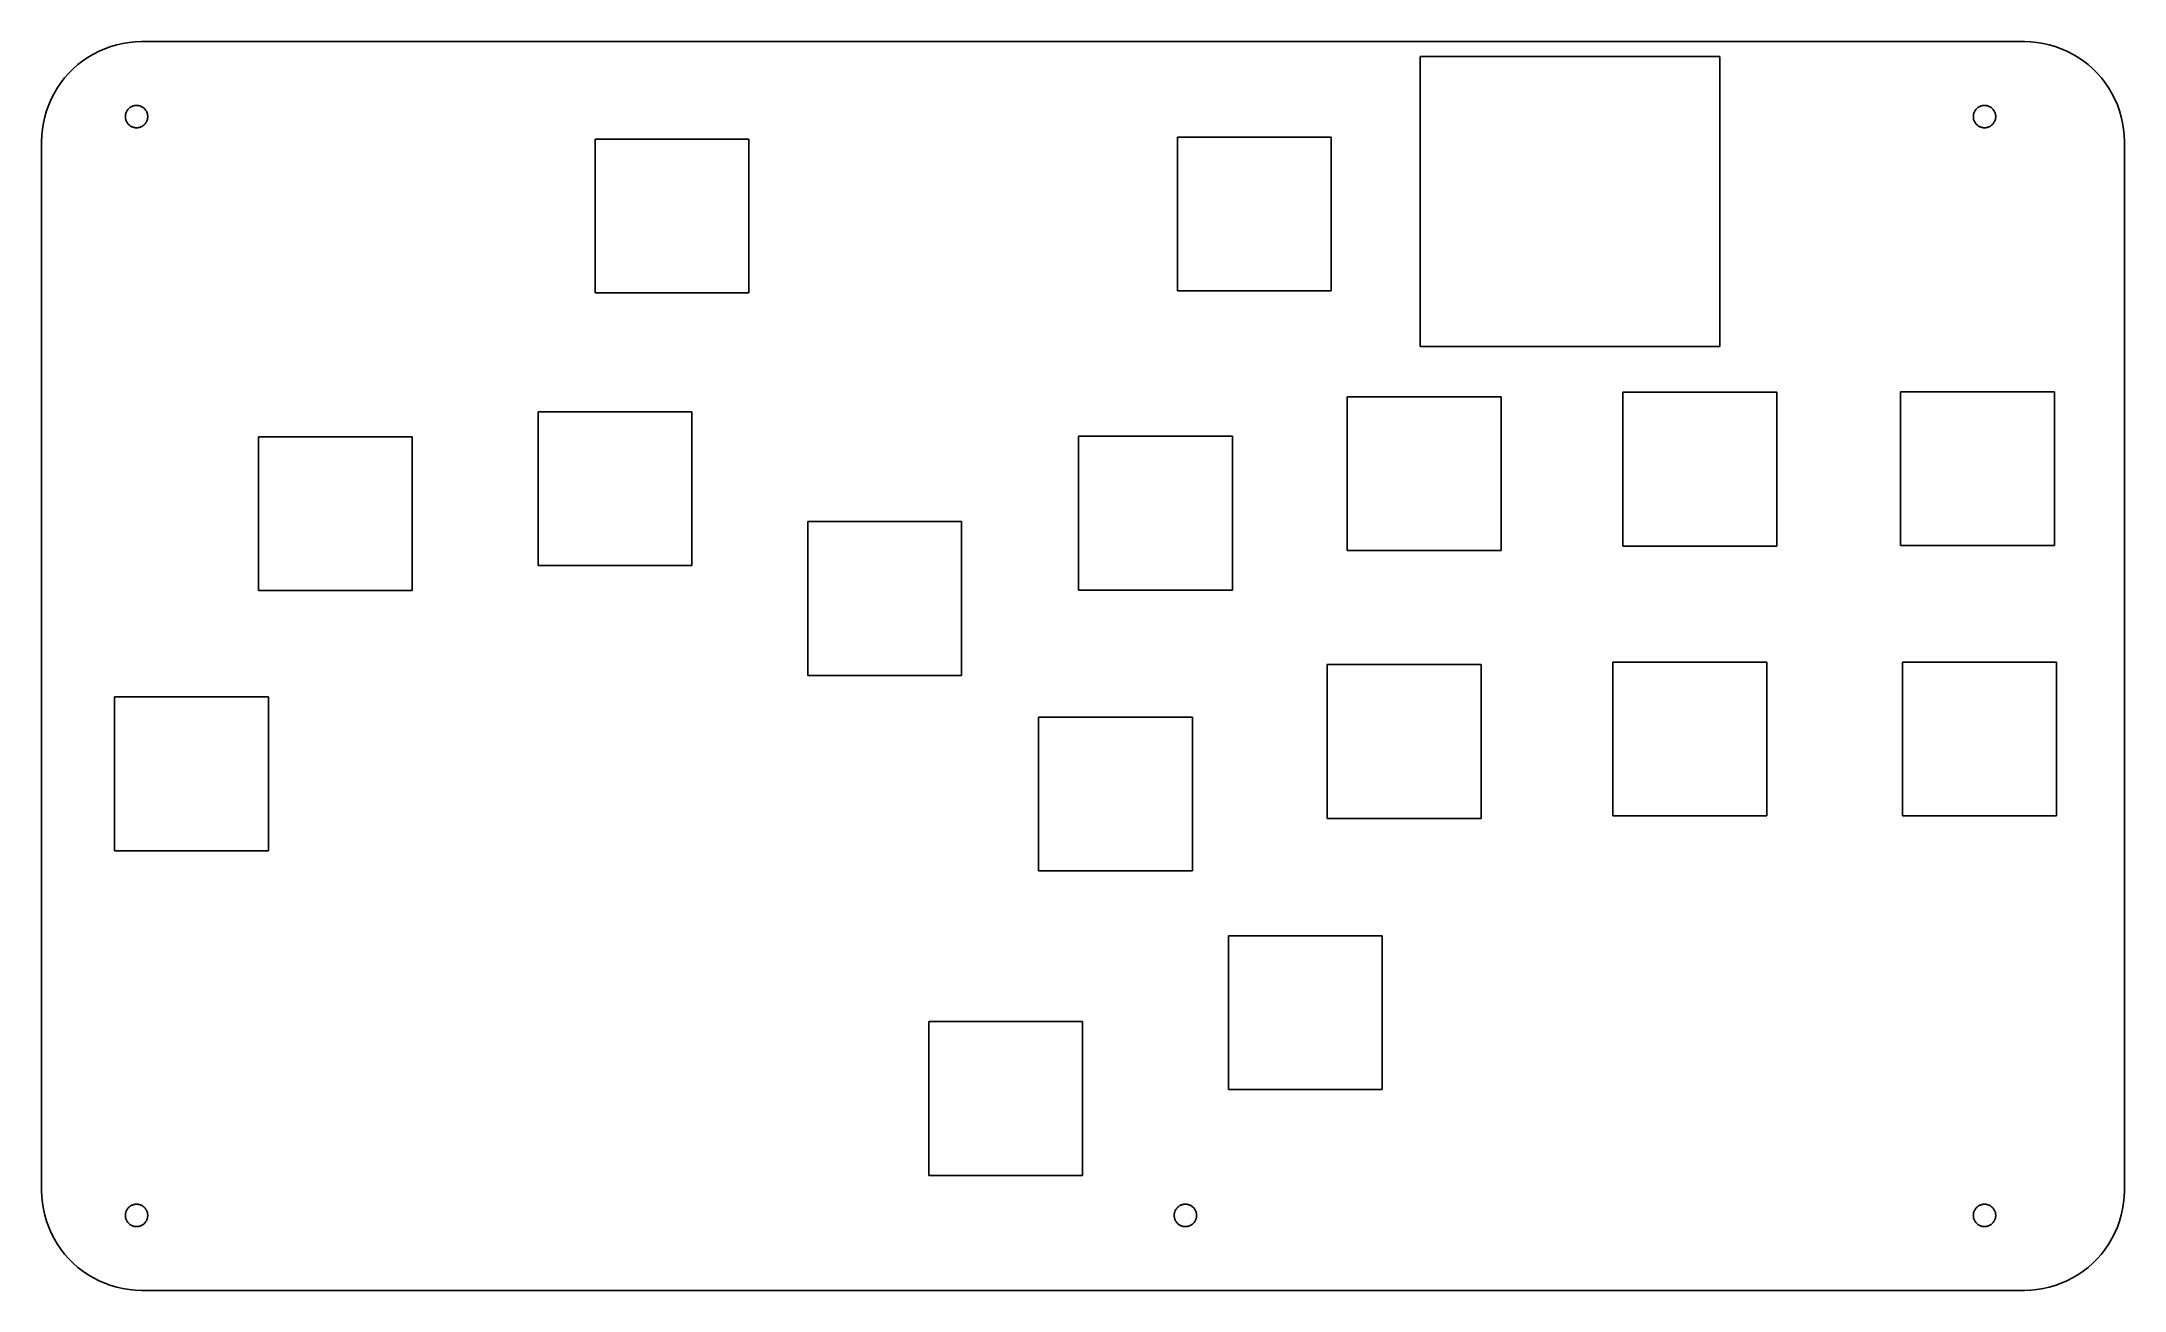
# Model space of a CAD drawing. Header units: metres. Extents: x 0 to 208, y 0 to 125.
import ezdxf

# ---------------------------------------------------------------- set-up
doc = ezdxf.new("R2010")
doc.units = ezdxf.units.M

msp = doc.modelspace()

# ---------------------------------------------------------------- linework, layer by layer
for p, q in [((4.12215, 123.09), (3.62576, 122.705)), ((4.64174, 123.443), (4.12215, 123.09)), ((5.18246, 123.763), (4.64174, 123.443)), ((5.7422, 124.048), (5.18246, 123.763)), ((6.31876, 124.298), (5.7422, 124.048)), ((6.90984, 124.511), (6.31876, 124.298)), ((7.51311, 124.686), (6.90984, 124.511)), ((8.12619, 124.823), (7.51311, 124.686)), ((8.74667, 124.921), (8.12619, 124.823)), ((9.3721, 124.98), (8.74667, 124.921)), ((10, 125), (9.3721, 124.98)), ((198.5, 125), (10, 125)), ((138, 94.5), (138, 123.5)), ((138, 123.5), (168, 123.5)), ((168, 123.5), (168, 94.5)), ((199.128, 124.98), (198.5, 125)), ((199.753, 124.921), (199.128, 124.98)), ((200.374, 124.823), (199.753, 124.921)), ((200.987, 124.686), (200.374, 124.823)), ((201.59, 124.511), (200.987, 124.686)), ((202.181, 124.298), (201.59, 124.511)), ((202.758, 124.048), (202.181, 124.298)), ((203.318, 123.763), (202.758, 124.048)), ((203.858, 123.443), (203.318, 123.763)), ((204.378, 123.09), (203.858, 123.443)), ((204.874, 122.705), (204.378, 123.09)), ((2.29486, 121.374), (1.90984, 120.878)), ((2.71031, 121.845), (2.29486, 121.374)), ((3.15453, 122.29), (2.71031, 121.845)), ((3.62576, 122.705), (3.15453, 122.29)), ((205.345, 122.29), (204.874, 122.705)), ((205.79, 121.845), (205.345, 122.29)), ((206.205, 121.374), (205.79, 121.845)), ((206.59, 120.878), (206.205, 121.374)), ((0.95174, 119.258), (0.70224, 118.681)), ((1.23694, 119.818), (0.95174, 119.258)), ((1.55672, 120.358), (1.23694, 119.818)), ((1.90984, 120.878), (1.55672, 120.358)), ((206.943, 120.358), (206.59, 120.878)), ((207.263, 119.818), (206.943, 120.358)), ((207.548, 119.258), (207.263, 119.818)), ((207.798, 118.681), (207.548, 119.258)), ((0.17712, 116.874), (0.07886, 116.253)), ((0.31416, 117.487), (0.17712, 116.874)), ((0.48944, 118.09), (0.31416, 117.487)), ((0.70224, 118.681), (0.48944, 118.09)), ((8.37999, 117.5), (8.3822, 117.57)), ((8.3822, 117.43), (8.37999, 117.5)), ((8.3822, 117.57), (8.38882, 117.64)), ((8.38882, 117.36), (8.3822, 117.43)), ((8.38882, 117.64), (8.39983, 117.71)), ((8.39983, 117.29), (8.38882, 117.36)), ((8.39983, 117.71), (8.41518, 117.779)), ((8.41518, 117.221), (8.39983, 117.29)), ((8.41518, 117.779), (8.43481, 117.846)), ((8.43481, 117.154), (8.41518, 117.221)), ((8.43481, 117.846), (8.45865, 117.912)), ((8.45865, 117.088), (8.43481, 117.154)), ((8.45865, 117.912), (8.48659, 117.977)), ((8.48659, 117.023), (8.45865, 117.088)), ((8.48659, 117.977), (8.51852, 118.04)), ((8.51852, 116.96), (8.48659, 117.023)), ((8.51852, 118.04), (8.55435, 118.1)), ((8.55435, 116.9), (8.51852, 116.96)), ((8.55435, 118.1), (8.59389, 118.158)), ((8.59389, 116.842), (8.55435, 116.9)), ((8.59389, 118.158), (8.63702, 118.214)), ((8.63702, 116.786), (8.59389, 116.842)), ((8.63702, 118.214), (8.68355, 118.267)), ((8.68355, 116.733), (8.63702, 116.786)), ((8.68355, 118.267), (8.73331, 118.316)), ((8.73331, 118.316), (8.78607, 118.363)), ((8.78607, 118.363), (8.84167, 118.406)), ((8.84167, 118.406), (8.89987, 118.446)), ((8.89987, 118.446), (8.96043, 118.481)), ((8.96043, 118.481), (9.02312, 118.513)), ((9.02312, 118.513), (9.08769, 118.541)), ((9.08769, 118.541), (9.1539, 118.565)), ((9.1539, 118.565), (9.22147, 118.585)), ((9.22147, 118.585), (9.29013, 118.6)), ((9.29013, 118.6), (9.35962, 118.611)), ((9.35962, 118.611), (9.42967, 118.618)), ((9.42967, 118.618), (9.5, 118.62)), ((9.5, 118.62), (9.57031, 118.618)), ((9.57031, 118.618), (9.64037, 118.611)), ((9.64037, 118.611), (9.70985, 118.6)), ((9.70985, 118.6), (9.77852, 118.585)), ((9.77852, 118.585), (9.84608, 118.565)), ((9.84608, 118.565), (9.91229, 118.541)), ((9.91229, 118.541), (9.97687, 118.513)), ((9.97687, 118.513), (10.0396, 118.481)), ((10.0396, 118.481), (10.1001, 118.446)), ((10.1001, 118.446), (10.1583, 118.406)), ((10.1583, 118.406), (10.2139, 118.363)), ((10.2139, 118.363), (10.2667, 118.316)), ((10.2667, 118.316), (10.3164, 118.267)), ((10.3164, 118.267), (10.363, 118.214)), ((10.363, 116.786), (10.3164, 116.733)), ((10.363, 118.214), (10.4061, 118.158)), ((10.4061, 116.842), (10.363, 116.786)), ((10.4061, 118.158), (10.4456, 118.1)), ((10.4456, 116.9), (10.4061, 116.842)), ((10.4456, 118.1), (10.4815, 118.04)), ((10.4815, 116.96), (10.4456, 116.9)), ((10.4815, 118.04), (10.5134, 117.977)), ((10.5134, 117.023), (10.4815, 116.96)), ((10.5134, 117.977), (10.5413, 117.912)), ((10.5413, 117.088), (10.5134, 117.023)), ((10.5413, 117.912), (10.5652, 117.846)), ((10.5652, 117.154), (10.5413, 117.088)), ((10.5652, 117.846), (10.5848, 117.779)), ((10.5848, 117.221), (10.5652, 117.154)), ((10.5848, 117.779), (10.6002, 117.71)), ((10.6002, 117.29), (10.5848, 117.221)), ((10.6002, 117.71), (10.6112, 117.64)), ((10.6112, 117.36), (10.6002, 117.29)), ((10.6112, 117.64), (10.6178, 117.57)), ((10.6178, 117.43), (10.6112, 117.36)), ((10.6178, 117.57), (10.62, 117.5)), ((10.62, 117.5), (10.6178, 117.43)), ((193.38, 117.5), (193.382, 117.57)), ((193.382, 117.43), (193.38, 117.5)), ((193.382, 117.57), (193.389, 117.64)), ((193.389, 117.36), (193.382, 117.43)), ((193.389, 117.64), (193.4, 117.71)), ((193.4, 117.29), (193.389, 117.36)), ((193.4, 117.71), (193.415, 117.779)), ((193.415, 117.221), (193.4, 117.29)), ((193.415, 117.779), (193.435, 117.846)), ((193.435, 117.154), (193.415, 117.221)), ((193.435, 117.846), (193.459, 117.912)), ((193.459, 117.088), (193.435, 117.154)), ((193.459, 117.912), (193.487, 117.977)), ((193.487, 117.023), (193.459, 117.088)), ((193.487, 117.977), (193.519, 118.04)), ((193.519, 116.96), (193.487, 117.023)), ((193.519, 118.04), (193.554, 118.1)), ((193.554, 116.9), (193.519, 116.96)), ((193.554, 118.1), (193.594, 118.158)), ((193.594, 116.842), (193.554, 116.9)), ((193.594, 118.158), (193.637, 118.214)), ((193.637, 116.786), (193.594, 116.842)), ((193.637, 118.214), (193.684, 118.267)), ((193.684, 116.733), (193.637, 116.786)), ((193.684, 118.267), (193.733, 118.316)), ((193.733, 118.316), (193.786, 118.363)), ((193.786, 118.363), (193.842, 118.406)), ((193.842, 118.406), (193.9, 118.446)), ((193.9, 118.446), (193.96, 118.481)), ((193.96, 118.481), (194.023, 118.513)), ((194.023, 118.513), (194.088, 118.541)), ((194.088, 118.541), (194.154, 118.565)), ((194.154, 118.565), (194.221, 118.585)), ((194.221, 118.585), (194.29, 118.6)), ((194.29, 118.6), (194.36, 118.611)), ((194.36, 118.611), (194.43, 118.618)), ((194.43, 118.618), (194.5, 118.62)), ((194.5, 118.62), (194.57, 118.618)), ((194.57, 118.618), (194.64, 118.611)), ((194.64, 118.611), (194.71, 118.6)), ((194.71, 118.6), (194.779, 118.585)), ((194.779, 118.585), (194.846, 118.565)), ((194.846, 118.565), (194.912, 118.541)), ((194.912, 118.541), (194.977, 118.513)), ((194.977, 118.513), (195.04, 118.481)), ((195.04, 118.481), (195.1, 118.446)), ((195.1, 118.446), (195.158, 118.406)), ((195.158, 118.406), (195.214, 118.363)), ((195.214, 118.363), (195.267, 118.316)), ((195.267, 118.316), (195.316, 118.267)), ((195.316, 118.267), (195.363, 118.214)), ((195.363, 116.786), (195.316, 116.733)), ((195.363, 118.214), (195.406, 118.158)), ((195.406, 116.842), (195.363, 116.786)), ((195.406, 118.158), (195.446, 118.1)), ((195.446, 116.9), (195.406, 116.842)), ((195.446, 118.1), (195.481, 118.04)), ((195.481, 116.96), (195.446, 116.9)), ((195.481, 118.04), (195.513, 117.977)), ((195.513, 117.023), (195.481, 116.96)), ((195.513, 117.977), (195.541, 117.912)), ((195.541, 117.088), (195.513, 117.023)), ((195.541, 117.912), (195.565, 117.846)), ((195.565, 117.154), (195.541, 117.088)), ((195.565, 117.846), (195.585, 117.779)), ((195.585, 117.221), (195.565, 117.154)), ((195.585, 117.779), (195.6, 117.71)), ((195.6, 117.29), (195.585, 117.221)), ((195.6, 117.71), (195.611, 117.64)), ((195.611, 117.36), (195.6, 117.29)), ((195.611, 117.64), (195.618, 117.57)), ((195.618, 117.43), (195.611, 117.36)), ((195.618, 117.57), (195.62, 117.5)), ((195.62, 117.5), (195.618, 117.43)), ((208.011, 118.09), (207.798, 118.681)), ((208.186, 117.487), (208.011, 118.09)), ((208.323, 116.874), (208.186, 117.487)), ((208.421, 116.253), (208.323, 116.874)), ((0.01973, 115.628), (0, 115)), ((0, 115), (0, 10)), ((0.07886, 116.253), (0.01973, 115.628)), ((8.73331, 116.684), (8.68355, 116.733)), ((8.78607, 116.637), (8.73331, 116.684)), ((8.84167, 116.594), (8.78607, 116.637)), ((8.89987, 116.554), (8.84167, 116.594)), ((8.96043, 116.519), (8.89987, 116.554)), ((9.02312, 116.487), (8.96043, 116.519)), ((9.08769, 116.459), (9.02312, 116.487)), ((9.1539, 116.435), (9.08769, 116.459)), ((9.22147, 116.415), (9.1539, 116.435)), ((9.29013, 116.4), (9.22147, 116.415)), ((9.35962, 116.389), (9.29013, 116.4)), ((9.42967, 116.382), (9.35962, 116.389)), ((9.5, 116.38), (9.42967, 116.382)), ((9.57031, 116.382), (9.5, 116.38)), ((9.64037, 116.389), (9.57031, 116.382)), ((9.70985, 116.4), (9.64037, 116.389)), ((9.77852, 116.415), (9.70985, 116.4)), ((9.84608, 116.435), (9.77852, 116.415)), ((9.91229, 116.459), (9.84608, 116.435)), ((9.97687, 116.487), (9.91229, 116.459)), ((10.0396, 116.519), (9.97687, 116.487)), ((10.1001, 116.554), (10.0396, 116.519)), ((10.1583, 116.594), (10.1001, 116.554)), ((10.2139, 116.637), (10.1583, 116.594)), ((10.2667, 116.684), (10.2139, 116.637)), ((10.3164, 116.733), (10.2667, 116.684)), ((55.4, 99.85), (55.4, 115.25)), ((55.4, 115.25), (70.8, 115.25)), ((70.8, 115.25), (70.8, 99.85)), ((113.7, 100.05), (113.7, 115.45)), ((113.7, 115.45), (129.1, 115.45)), ((129.1, 115.45), (129.1, 100.05)), ((193.733, 116.684), (193.684, 116.733)), ((193.786, 116.637), (193.733, 116.684)), ((193.842, 116.594), (193.786, 116.637)), ((193.9, 116.554), (193.842, 116.594)), ((193.96, 116.519), (193.9, 116.554)), ((194.023, 116.487), (193.96, 116.519)), ((194.088, 116.459), (194.023, 116.487)), ((194.154, 116.435), (194.088, 116.459)), ((194.221, 116.415), (194.154, 116.435)), ((194.29, 116.4), (194.221, 116.415)), ((194.36, 116.389), (194.29, 116.4)), ((194.43, 116.382), (194.36, 116.389)), ((194.5, 116.38), (194.43, 116.382)), ((194.57, 116.382), (194.5, 116.38)), ((194.64, 116.389), (194.57, 116.382)), ((194.71, 116.4), (194.64, 116.389)), ((194.779, 116.415), (194.71, 116.4)), ((194.846, 116.435), (194.779, 116.415)), ((194.912, 116.459), (194.846, 116.435)), ((194.977, 116.487), (194.912, 116.459)), ((195.04, 116.519), (194.977, 116.487)), ((195.1, 116.554), (195.04, 116.519)), ((195.158, 116.594), (195.1, 116.554)), ((195.214, 116.637), (195.158, 116.594)), ((195.267, 116.684), (195.214, 116.637)), ((195.316, 116.733), (195.267, 116.684)), ((208.48, 115.628), (208.421, 116.253)), ((208.5, 115), (208.48, 115.628)), ((208.5, 10), (208.5, 115)), ((70.8, 99.85), (55.4, 99.85)), ((129.1, 100.05), (113.7, 100.05)), ((168, 94.5), (138, 94.5)), ((158.3, 74.5), (158.3, 89.9)), ((158.3, 89.9), (173.7, 89.9)), ((173.7, 89.9), (173.7, 74.5)), ((186.1, 74.55), (186.1, 89.95)), ((186.1, 89.95), (201.5, 89.95)), ((201.5, 89.95), (201.5, 74.55)), ((49.7, 72.55), (49.7, 87.95)), ((49.7, 87.95), (65.1, 87.95)), ((65.1, 87.95), (65.1, 72.55)), ((130.7, 74.05), (130.7, 89.45)), ((130.7, 89.45), (146.1, 89.45)), ((146.1, 89.45), (146.1, 74.05)), ((103.8, 70.1), (103.8, 85.5)), ((103.8, 85.5), (119.2, 85.5)), ((119.2, 85.5), (119.2, 70.1)), ((21.7, 70.05), (21.7, 85.45)), ((21.7, 85.45), (37.1, 85.45)), ((37.1, 85.45), (37.1, 70.05)), ((76.7, 61.55), (76.7, 76.95)), ((76.7, 76.95), (92.1, 76.95)), ((92.1, 76.95), (92.1, 61.55)), ((146.1, 74.05), (130.7, 74.05)), ((173.7, 74.5), (158.3, 74.5)), ((201.5, 74.55), (186.1, 74.55)), ((65.1, 72.55), (49.7, 72.55)), ((37.1, 70.05), (21.7, 70.05)), ((119.2, 70.1), (103.8, 70.1)), ((128.7, 47.25), (128.7, 62.65)), ((128.7, 62.65), (144.1, 62.65)), ((144.1, 62.65), (144.1, 47.25)), ((157.3, 47.5), (157.3, 62.9)), ((157.3, 62.9), (172.7, 62.9)), ((172.7, 62.9), (172.7, 47.5)), ((186.3, 47.5), (186.3, 62.9)), ((186.3, 62.9), (201.7, 62.9)), ((201.7, 62.9), (201.7, 47.5)), ((92.1, 61.55), (76.7, 61.55)), ((7.29999, 44), (7.29999, 59.4)), ((7.29999, 59.4), (22.7, 59.4)), ((22.7, 59.4), (22.7, 44)), ((99.8, 41.985), (99.8, 57.385)), ((99.8, 57.385), (115.2, 57.385)), ((115.2, 57.385), (115.2, 41.985)), ((144.1, 47.25), (128.7, 47.25)), ((172.7, 47.5), (157.3, 47.5)), ((201.7, 47.5), (186.3, 47.5)), ((22.7, 44), (7.29999, 44)), ((115.2, 41.985), (99.8, 41.985)), ((118.8, 20.1), (118.8, 35.5)), ((118.8, 35.5), (134.2, 35.5)), ((134.2, 35.5), (134.2, 20.1)), ((88.8, 11.5), (88.8, 26.9)), ((88.8, 26.9), (104.2, 26.9)), ((104.2, 26.9), (104.2, 11.5)), ((134.2, 20.1), (118.8, 20.1)), ((104.2, 11.5), (88.8, 11.5)), ((0, 10), (0.01973, 9.3721)), ((0.01973, 9.3721), (0.07886, 8.74667)), ((0.07886, 8.74667), (0.17712, 8.12619)), ((8.73331, 8.31644), (8.78607, 8.36296)), ((8.78607, 8.36296), (8.84167, 8.4061)), ((8.84167, 8.4061), (8.89987, 8.44563)), ((8.89987, 8.44563), (8.96043, 8.48146)), ((8.96043, 8.48146), (9.02312, 8.5134)), ((9.02312, 8.5134), (9.08769, 8.54134)), ((9.08769, 8.54134), (9.1539, 8.56517)), ((9.1539, 8.56517), (9.22147, 8.58481)), ((9.22147, 8.58481), (9.29013, 8.60016)), ((9.29013, 8.60016), (9.35962, 8.61116)), ((9.35962, 8.61116), (9.42967, 8.61778)), ((9.42967, 8.61778), (9.5, 8.62)), ((9.5, 8.62), (9.57031, 8.61778)), ((9.57031, 8.61778), (9.64037, 8.61116)), ((9.64037, 8.61116), (9.70985, 8.60016)), ((9.70985, 8.60016), (9.77852, 8.58481)), ((9.77852, 8.58481), (9.84608, 8.56517)), ((9.84608, 8.56517), (9.91229, 8.54134)), ((9.91229, 8.54134), (9.97687, 8.5134)), ((9.97687, 8.5134), (10.0396, 8.48146)), ((10.0396, 8.48146), (10.1001, 8.44563)), ((10.1001, 8.44563), (10.1583, 8.4061)), ((10.1583, 8.4061), (10.2139, 8.36296)), ((10.2139, 8.36296), (10.2667, 8.31644)), ((113.733, 8.31644), (113.786, 8.36296)), ((113.786, 8.36296), (113.842, 8.4061)), ((113.842, 8.4061), (113.9, 8.44563)), ((113.9, 8.44563), (113.96, 8.48146)), ((113.96, 8.48146), (114.023, 8.5134)), ((114.023, 8.5134), (114.088, 8.54134)), ((114.088, 8.54134), (114.154, 8.56517)), ((114.154, 8.56517), (114.221, 8.58481)), ((114.221, 8.58481), (114.29, 8.60016)), ((114.29, 8.60016), (114.36, 8.61116)), ((114.36, 8.61116), (114.43, 8.61778)), ((114.43, 8.61778), (114.5, 8.62)), ((114.5, 8.62), (114.57, 8.61778)), ((114.57, 8.61778), (114.64, 8.61116)), ((114.64, 8.61116), (114.71, 8.60016)), ((114.71, 8.60016), (114.779, 8.58481)), ((114.779, 8.58481), (114.846, 8.56517)), ((114.846, 8.56517), (114.912, 8.54134)), ((114.912, 8.54134), (114.977, 8.5134)), ((114.977, 8.5134), (115.04, 8.48146)), ((115.04, 8.48146), (115.1, 8.44563)), ((115.1, 8.44563), (115.158, 8.4061)), ((115.158, 8.4061), (115.214, 8.36296)), ((115.214, 8.36296), (115.267, 8.31644)), ((193.733, 8.31644), (193.786, 8.36296)), ((193.786, 8.36296), (193.842, 8.4061)), ((193.842, 8.4061), (193.9, 8.44563)), ((193.9, 8.44563), (193.96, 8.48146)), ((193.96, 8.48146), (194.023, 8.5134)), ((194.023, 8.5134), (194.088, 8.54134)), ((194.088, 8.54134), (194.154, 8.56517)), ((194.154, 8.56517), (194.221, 8.58481)), ((194.221, 8.58481), (194.29, 8.60016)), ((194.29, 8.60016), (194.36, 8.61116)), ((194.36, 8.61116), (194.43, 8.61778)), ((194.43, 8.61778), (194.5, 8.62)), ((194.5, 8.62), (194.57, 8.61778)), ((194.57, 8.61778), (194.64, 8.61116)), ((194.64, 8.61116), (194.71, 8.60016)), ((194.71, 8.60016), (194.779, 8.58481)), ((194.779, 8.58481), (194.846, 8.56517)), ((194.846, 8.56517), (194.912, 8.54134)), ((194.912, 8.54134), (194.977, 8.5134)), ((194.977, 8.5134), (195.04, 8.48146)), ((195.04, 8.48146), (195.1, 8.44563)), ((195.1, 8.44563), (195.158, 8.4061)), ((195.158, 8.4061), (195.214, 8.36296)), ((195.214, 8.36296), (195.267, 8.31644)), ((208.323, 8.12619), (208.421, 8.74667)), ((208.421, 8.74667), (208.48, 9.3721)), ((208.48, 9.3721), (208.5, 10)), ((0.17712, 8.12619), (0.31416, 7.51311)), ((0.31416, 7.51311), (0.48944, 6.90984)), ((0.48944, 6.90984), (0.70224, 6.31876)), ((0.70224, 6.31876), (0.95174, 5.7422)), ((8.37999, 7.5), (8.3822, 7.57031)), ((8.3822, 7.42967), (8.37999, 7.5)), ((8.3822, 7.57031), (8.38882, 7.64037)), ((8.38882, 7.35962), (8.3822, 7.42967)), ((8.38882, 7.64037), (8.39983, 7.70985)), ((8.39983, 7.29013), (8.38882, 7.35962)), ((8.39983, 7.70985), (8.41518, 7.77852)), ((8.41518, 7.22147), (8.39983, 7.29013)), ((8.41518, 7.77852), (8.43481, 7.84608)), ((8.43481, 7.1539), (8.41518, 7.22147)), ((8.43481, 7.84608), (8.45865, 7.91229)), ((8.45865, 7.08769), (8.43481, 7.1539)), ((8.45865, 7.91229), (8.48659, 7.97687)), ((8.48659, 7.02312), (8.45865, 7.08769)), ((8.48659, 7.97687), (8.51852, 8.03955)), ((8.51852, 6.96043), (8.48659, 7.02312)), ((8.51852, 8.03955), (8.55435, 8.10011)), ((8.55435, 6.89987), (8.51852, 6.96043)), ((8.55435, 8.10011), (8.59389, 8.15831)), ((8.59389, 6.84167), (8.55435, 6.89987)), ((8.59389, 8.15831), (8.63702, 8.21391)), ((8.63702, 6.78607), (8.59389, 6.84167)), ((8.63702, 8.21391), (8.68355, 8.26668)), ((8.68355, 6.73331), (8.63702, 6.78607)), ((8.68355, 8.26668), (8.73331, 8.31644)), ((8.73331, 6.68355), (8.68355, 6.73331)), ((8.78607, 6.63702), (8.73331, 6.68355)), ((8.84167, 6.59389), (8.78607, 6.63702)), ((8.89987, 6.55435), (8.84167, 6.59389)), ((8.96043, 6.51852), (8.89987, 6.55435)), ((9.02312, 6.48659), (8.96043, 6.51852)), ((9.08769, 6.45865), (9.02312, 6.48659)), ((9.1539, 6.43481), (9.08769, 6.45865)), ((9.22147, 6.41518), (9.1539, 6.43481)), ((9.29013, 6.39983), (9.22147, 6.41518)), ((9.35962, 6.38882), (9.29013, 6.39983)), ((9.42967, 6.3822), (9.35962, 6.38882)), ((9.5, 6.37999), (9.42967, 6.3822)), ((9.57031, 6.3822), (9.5, 6.37999)), ((9.64037, 6.38882), (9.57031, 6.3822)), ((9.70985, 6.39983), (9.64037, 6.38882)), ((9.77852, 6.41518), (9.70985, 6.39983)), ((9.84608, 6.43481), (9.77852, 6.41518)), ((9.91229, 6.45865), (9.84608, 6.43481)), ((9.97687, 6.48659), (9.91229, 6.45865)), ((10.0396, 6.51852), (9.97687, 6.48659)), ((10.1001, 6.55435), (10.0396, 6.51852)), ((10.1583, 6.59389), (10.1001, 6.55435)), ((10.2139, 6.63702), (10.1583, 6.59389)), ((10.2667, 6.68355), (10.2139, 6.63702)), ((10.2667, 8.31644), (10.3164, 8.26668)), ((10.3164, 6.73331), (10.2667, 6.68355)), ((10.3164, 8.26668), (10.363, 8.21391)), ((10.363, 6.78607), (10.3164, 6.73331)), ((10.363, 8.21391), (10.4061, 8.15831)), ((10.4061, 6.84167), (10.363, 6.78607)), ((10.4061, 8.15831), (10.4456, 8.10011)), ((10.4456, 6.89987), (10.4061, 6.84167)), ((10.4456, 8.10011), (10.4815, 8.03955)), ((10.4815, 6.96043), (10.4456, 6.89987)), ((10.4815, 8.03955), (10.5134, 7.97687)), ((10.5134, 7.02312), (10.4815, 6.96043)), ((10.5134, 7.97687), (10.5413, 7.91229)), ((10.5413, 7.08769), (10.5134, 7.02312)), ((10.5413, 7.91229), (10.5652, 7.84608)), ((10.5652, 7.1539), (10.5413, 7.08769)), ((10.5652, 7.84608), (10.5848, 7.77852)), ((10.5848, 7.22147), (10.5652, 7.1539)), ((10.5848, 7.77852), (10.6002, 7.70985)), ((10.6002, 7.29013), (10.5848, 7.22147)), ((10.6002, 7.70985), (10.6112, 7.64037)), ((10.6112, 7.35962), (10.6002, 7.29013)), ((10.6112, 7.64037), (10.6178, 7.57031)), ((10.6178, 7.42967), (10.6112, 7.35962)), ((10.6178, 7.57031), (10.62, 7.5)), ((10.62, 7.5), (10.6178, 7.42967)), ((113.38, 7.5), (113.382, 7.57031)), ((113.382, 7.42967), (113.38, 7.5)), ((113.382, 7.57031), (113.389, 7.64037)), ((113.389, 7.35962), (113.382, 7.42967)), ((113.389, 7.64037), (113.4, 7.70985)), ((113.4, 7.29013), (113.389, 7.35962)), ((113.4, 7.70985), (113.415, 7.77852)), ((113.415, 7.22147), (113.4, 7.29013)), ((113.415, 7.77852), (113.435, 7.84608)), ((113.435, 7.1539), (113.415, 7.22147)), ((113.435, 7.84608), (113.459, 7.91229)), ((113.459, 7.08769), (113.435, 7.1539)), ((113.459, 7.91229), (113.487, 7.97687)), ((113.487, 7.02312), (113.459, 7.08769)), ((113.487, 7.97687), (113.519, 8.03955)), ((113.519, 6.96043), (113.487, 7.02312)), ((113.519, 8.03955), (113.554, 8.10011)), ((113.554, 6.89987), (113.519, 6.96043)), ((113.554, 8.10011), (113.594, 8.15831)), ((113.594, 6.84167), (113.554, 6.89987)), ((113.594, 8.15831), (113.637, 8.21391)), ((113.637, 6.78607), (113.594, 6.84167)), ((113.637, 8.21391), (113.684, 8.26668)), ((113.684, 6.73331), (113.637, 6.78607)), ((113.684, 8.26668), (113.733, 8.31644)), ((113.733, 6.68355), (113.684, 6.73331)), ((113.786, 6.63702), (113.733, 6.68355)), ((113.842, 6.59389), (113.786, 6.63702)), ((113.9, 6.55435), (113.842, 6.59389)), ((113.96, 6.51852), (113.9, 6.55435)), ((114.023, 6.48659), (113.96, 6.51852)), ((114.088, 6.45865), (114.023, 6.48659)), ((114.154, 6.43481), (114.088, 6.45865)), ((114.221, 6.41518), (114.154, 6.43481)), ((114.29, 6.39983), (114.221, 6.41518)), ((114.36, 6.38882), (114.29, 6.39983)), ((114.43, 6.3822), (114.36, 6.38882)), ((114.5, 6.37999), (114.43, 6.3822)), ((114.57, 6.3822), (114.5, 6.37999)), ((114.64, 6.38882), (114.57, 6.3822)), ((114.71, 6.39983), (114.64, 6.38882)), ((114.779, 6.41518), (114.71, 6.39983)), ((114.846, 6.43481), (114.779, 6.41518)), ((114.912, 6.45865), (114.846, 6.43481)), ((114.977, 6.48659), (114.912, 6.45865)), ((115.04, 6.51852), (114.977, 6.48659)), ((115.1, 6.55435), (115.04, 6.51852)), ((115.158, 6.59389), (115.1, 6.55435)), ((115.214, 6.63702), (115.158, 6.59389)), ((115.267, 6.68355), (115.214, 6.63702)), ((115.267, 8.31644), (115.316, 8.26668)), ((115.316, 6.73331), (115.267, 6.68355)), ((115.316, 8.26668), (115.363, 8.21391)), ((115.363, 6.78607), (115.316, 6.73331)), ((115.363, 8.21391), (115.406, 8.15831)), ((115.406, 6.84167), (115.363, 6.78607)), ((115.406, 8.15831), (115.446, 8.10011)), ((115.446, 6.89987), (115.406, 6.84167)), ((115.446, 8.10011), (115.481, 8.03955)), ((115.481, 6.96043), (115.446, 6.89987)), ((115.481, 8.03955), (115.513, 7.97687)), ((115.513, 7.02312), (115.481, 6.96043)), ((115.513, 7.97687), (115.541, 7.91229)), ((115.541, 7.08769), (115.513, 7.02312)), ((115.541, 7.91229), (115.565, 7.84608)), ((115.565, 7.1539), (115.541, 7.08769)), ((115.565, 7.84608), (115.585, 7.77852)), ((115.585, 7.22147), (115.565, 7.1539)), ((115.585, 7.77852), (115.6, 7.70985)), ((115.6, 7.29013), (115.585, 7.22147)), ((115.6, 7.70985), (115.611, 7.64037)), ((115.611, 7.35962), (115.6, 7.29013)), ((115.611, 7.64037), (115.618, 7.57031)), ((115.618, 7.42967), (115.611, 7.35962)), ((115.618, 7.57031), (115.62, 7.5)), ((115.62, 7.5), (115.618, 7.42967)), ((193.38, 7.5), (193.382, 7.57031)), ((193.382, 7.42967), (193.38, 7.5)), ((193.382, 7.57031), (193.389, 7.64037)), ((193.389, 7.35962), (193.382, 7.42967)), ((193.389, 7.64037), (193.4, 7.70985)), ((193.4, 7.29013), (193.389, 7.35962)), ((193.4, 7.70985), (193.415, 7.77852)), ((193.415, 7.22147), (193.4, 7.29013)), ((193.415, 7.77852), (193.435, 7.84608)), ((193.435, 7.1539), (193.415, 7.22147)), ((193.435, 7.84608), (193.459, 7.91229)), ((193.459, 7.08769), (193.435, 7.1539)), ((193.459, 7.91229), (193.487, 7.97687)), ((193.487, 7.02312), (193.459, 7.08769)), ((193.487, 7.97687), (193.519, 8.03955)), ((193.519, 6.96043), (193.487, 7.02312)), ((193.519, 8.03955), (193.554, 8.10011)), ((193.554, 6.89987), (193.519, 6.96043)), ((193.554, 8.10011), (193.594, 8.15831)), ((193.594, 6.84167), (193.554, 6.89987)), ((193.594, 8.15831), (193.637, 8.21391)), ((193.637, 6.78607), (193.594, 6.84167)), ((193.637, 8.21391), (193.684, 8.26668)), ((193.684, 6.73331), (193.637, 6.78607)), ((193.684, 8.26668), (193.733, 8.31644)), ((193.733, 6.68355), (193.684, 6.73331)), ((193.786, 6.63702), (193.733, 6.68355)), ((193.842, 6.59389), (193.786, 6.63702)), ((193.9, 6.55435), (193.842, 6.59389)), ((193.96, 6.51852), (193.9, 6.55435)), ((194.023, 6.48659), (193.96, 6.51852)), ((194.088, 6.45865), (194.023, 6.48659)), ((194.154, 6.43481), (194.088, 6.45865)), ((194.221, 6.41518), (194.154, 6.43481)), ((194.29, 6.39983), (194.221, 6.41518)), ((194.36, 6.38882), (194.29, 6.39983)), ((194.43, 6.3822), (194.36, 6.38882)), ((194.5, 6.37999), (194.43, 6.3822)), ((194.57, 6.3822), (194.5, 6.37999)), ((194.64, 6.38882), (194.57, 6.3822)), ((194.71, 6.39983), (194.64, 6.38882)), ((194.779, 6.41518), (194.71, 6.39983)), ((194.846, 6.43481), (194.779, 6.41518)), ((194.912, 6.45865), (194.846, 6.43481)), ((194.977, 6.48659), (194.912, 6.45865)), ((195.04, 6.51852), (194.977, 6.48659)), ((195.1, 6.55435), (195.04, 6.51852)), ((195.158, 6.59389), (195.1, 6.55435)), ((195.214, 6.63702), (195.158, 6.59389)), ((195.267, 6.68355), (195.214, 6.63702)), ((195.267, 8.31644), (195.316, 8.26668)), ((195.316, 6.73331), (195.267, 6.68355)), ((195.316, 8.26668), (195.363, 8.21391)), ((195.363, 6.78607), (195.316, 6.73331)), ((195.363, 8.21391), (195.406, 8.15831)), ((195.406, 6.84167), (195.363, 6.78607)), ((195.406, 8.15831), (195.446, 8.10011)), ((195.446, 6.89987), (195.406, 6.84167)), ((195.446, 8.10011), (195.481, 8.03955)), ((195.481, 6.96043), (195.446, 6.89987)), ((195.481, 8.03955), (195.513, 7.97687)), ((195.513, 7.02312), (195.481, 6.96043)), ((195.513, 7.97687), (195.541, 7.91229)), ((195.541, 7.08769), (195.513, 7.02312)), ((195.541, 7.91229), (195.565, 7.84608)), ((195.565, 7.1539), (195.541, 7.08769)), ((195.565, 7.84608), (195.585, 7.77852)), ((195.585, 7.22147), (195.565, 7.1539)), ((195.585, 7.77852), (195.6, 7.70985)), ((195.6, 7.29013), (195.585, 7.22147)), ((195.6, 7.70985), (195.611, 7.64037)), ((195.611, 7.35962), (195.6, 7.29013)), ((195.611, 7.64037), (195.618, 7.57031)), ((195.618, 7.42967), (195.611, 7.35962)), ((195.618, 7.57031), (195.62, 7.5)), ((195.62, 7.5), (195.618, 7.42967)), ((207.548, 5.7422), (207.798, 6.31876)), ((207.798, 6.31876), (208.011, 6.90984)), ((208.011, 6.90984), (208.186, 7.51311)), ((208.186, 7.51311), (208.323, 8.12619)), ((0.95174, 5.7422), (1.23694, 5.18246)), ((1.23694, 5.18246), (1.55672, 4.64174)), ((1.55672, 4.64174), (1.90984, 4.12215)), ((206.59, 4.12215), (206.943, 4.64174)), ((206.943, 4.64174), (207.263, 5.18246)), ((207.263, 5.18246), (207.548, 5.7422)), ((1.90984, 4.12215), (2.29486, 3.62576)), ((2.29486, 3.62576), (2.71031, 3.15453)), ((2.71031, 3.15453), (3.15453, 2.71031)), ((3.15453, 2.71031), (3.62576, 2.29486)), ((3.62576, 2.29486), (4.12215, 1.90984)), ((204.378, 1.90984), (204.874, 2.29486)), ((204.874, 2.29486), (205.345, 2.71031)), ((205.345, 2.71031), (205.79, 3.15453)), ((205.79, 3.15453), (206.205, 3.62576)), ((206.205, 3.62576), (206.59, 4.12215)), ((4.12215, 1.90984), (4.64174, 1.55672)), ((4.64174, 1.55672), (5.18246, 1.23694)), ((5.18246, 1.23694), (5.7422, 0.95174)), ((5.7422, 0.95174), (6.31876, 0.70224)), ((6.31876, 0.70224), (6.90984, 0.48944)), ((6.90984, 0.48944), (7.51311, 0.31416)), ((7.51311, 0.31416), (8.12619, 0.17712)), ((8.12619, 0.17712), (8.74667, 0.07886)), ((8.74667, 0.07886), (9.3721, 0.01973)), ((9.3721, 0.01973), (10, 0)), ((10, 0), (198.5, 0)), ((198.5, 0), (199.128, 0.01973)), ((199.128, 0.01973), (199.753, 0.07886)), ((199.753, 0.07886), (200.374, 0.17712)), ((200.374, 0.17712), (200.987, 0.31416)), ((200.987, 0.31416), (201.59, 0.48944)), ((201.59, 0.48944), (202.181, 0.70224)), ((202.181, 0.70224), (202.758, 0.95174)), ((202.758, 0.95174), (203.318, 1.23694)), ((203.318, 1.23694), (203.858, 1.55672)), ((203.858, 1.55672), (204.378, 1.90984))]:
    msp.add_line(p, q)

doc.saveas('drawing.dxf')
